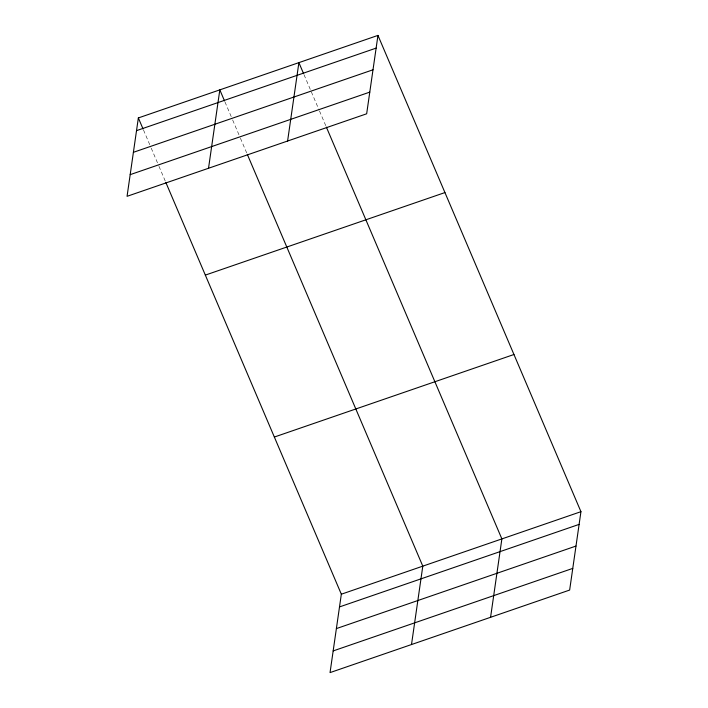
<?xml version="1.0" encoding="UTF-8"?>
<svg xmlns="http://www.w3.org/2000/svg" width="708" height="708" viewBox="0 0 708 708"><rect width="100%" height="100%" fill="white"/><g stroke="black" fill="none" stroke-linecap="round" stroke-linejoin="round"><path stroke-width="0.53" stroke-dasharray="3.54 2.66" d="M304.042 74.729L319.069 109.988M319.503 110.997L325.946 126.112M224.976 101.961L232.277 119.086M232.702 120.094L240.003 137.228M240.428 138.228L246.871 153.344M143.512 130.024L150.804 147.149M151.238 148.158L158.539 165.283M158.964 166.292L165.406 181.407"/><path stroke-width="1.06" d="M138.352 117.935L127.059 196.32L366.664 113.793L377.957 35.4L138.352 117.935L143.078 129.015M208.524 168.265L219.825 89.872L224.542 100.952M287.598 141.025L298.891 62.631L303.617 73.721M165.831 182.416L341.336 594.207L330.043 672.6L569.648 590.065L580.941 511.68L377.957 35.4M411.507 644.537L422.8 566.152L247.304 154.353M490.573 617.305L501.875 538.912L326.37 127.113M136.52 130.644L376.125 48.117M133.396 152.317L373.01 69.791M130.184 174.646L369.788 92.12M205.338 275.102L444.943 192.567M274.35 437.04L513.955 354.504M341.336 594.207L580.941 511.68M339.504 606.924L579.109 524.389M336.38 628.598L575.985 546.063M333.158 650.926L572.772 568.391"/></g></svg>
